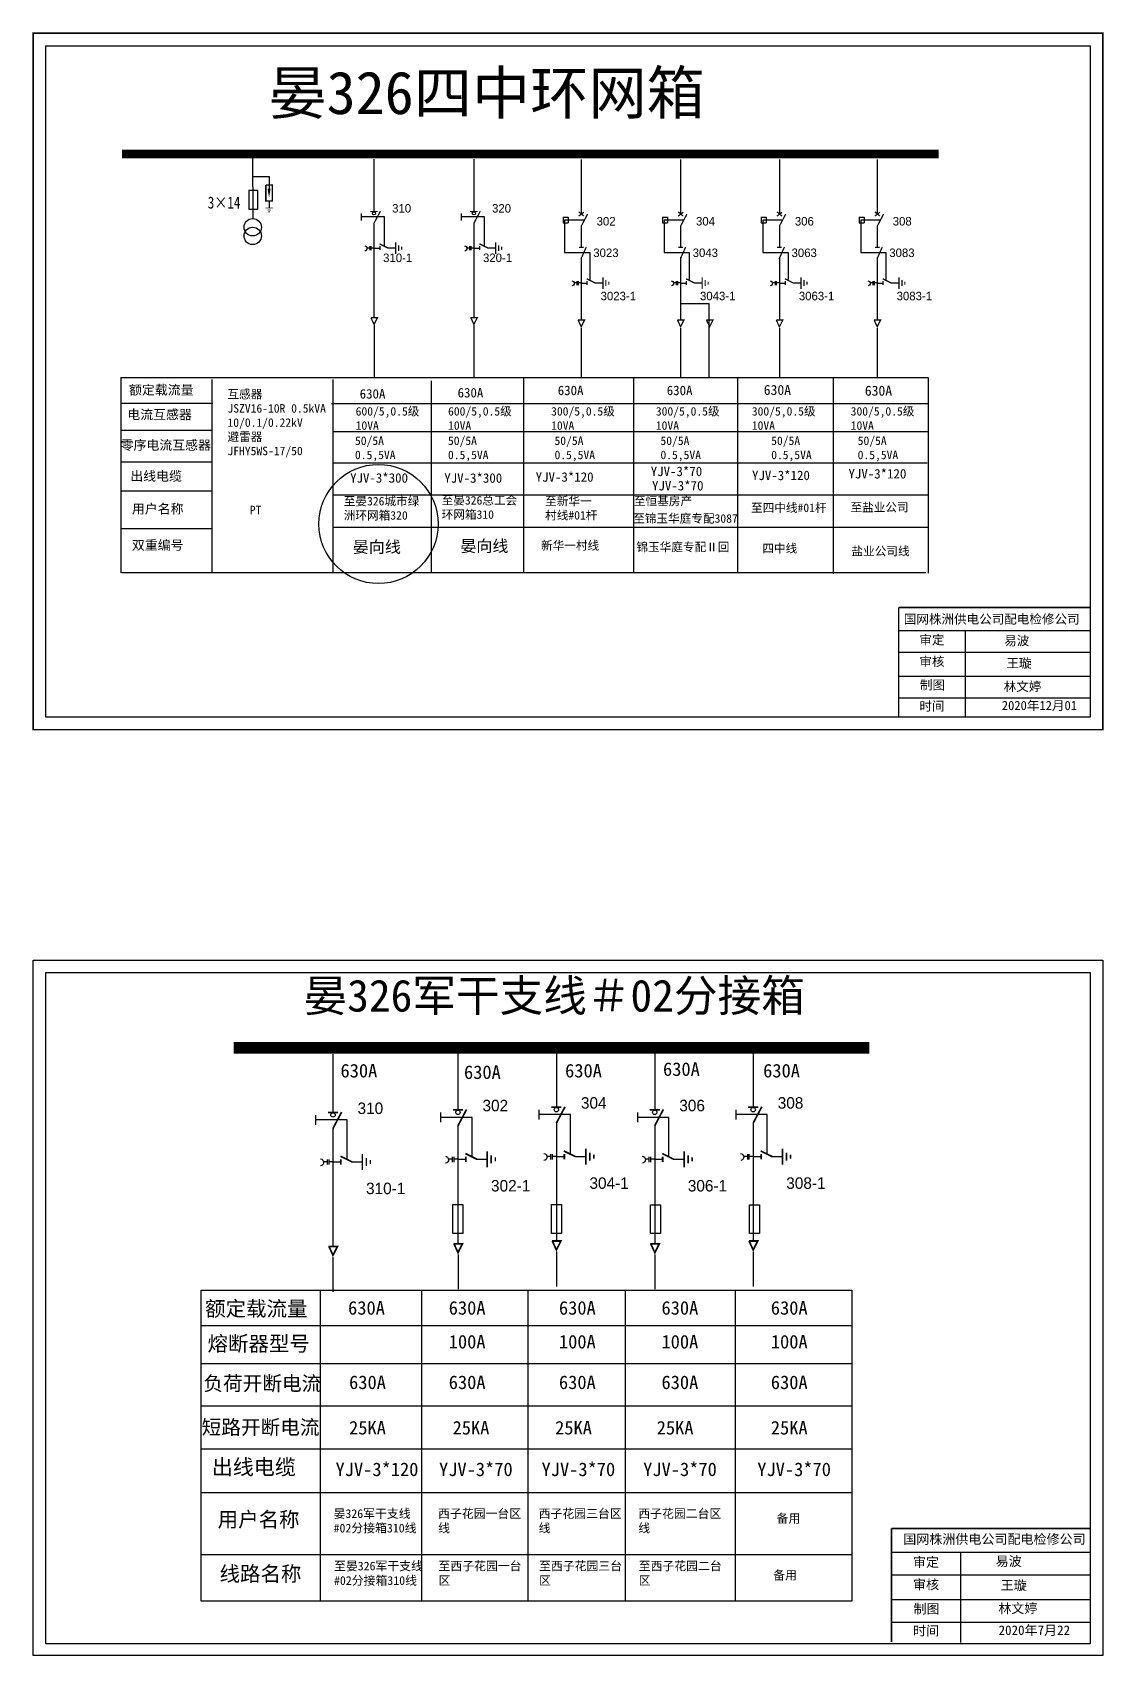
# Model space of a CAD drawing. Extents: x 90 to 673, y -361 to -21.
# Drawn here: x 244.3 to 370, y -211.5 to -21.1 of the extents above; entities that cross this region are included whole.
import ezdxf

# ---------------------------------------------------------------- set-up
doc = ezdxf.new("R2010")
doc.units = 0
doc.header["$LTSCALE"] = 0.774411
doc.linetypes.add('ACAD_ISO02W100', pattern=[15, 12, -3])
doc.linetypes.add('CENTER', pattern=[50.8, 31.75, -6.35, 6.35, -6.35])
doc.layers.get('0').update_dxf_attribs({"linetype": 'CONTINUOUS'})
doc.layers.add('10KV线路', color=7, linetype='CONTINUOUS')
doc.layers.add('2', color=7, linetype='CONTINUOUS')
doc.styles.add('hztxt_txtstyle_0.00_0_0', font='simkai.ttf')
doc.styles.add('hztxt_txtstyle_1.80_0_0', font='', dxfattribs={"height": 1.8, "bigfont": 'hztxt.shx'})
doc.styles.add('hztxt_txtstyle_2.70_0_0', font='simkai.ttf', dxfattribs={"height": 2.7})
doc.styles.add('字体', font='', dxfattribs={"height": 2.5})
doc.styles.add('黑', font='simhei.ttf', dxfattribs={"width": 0.8})
doc.styles.add('黑体_txtstyle_0.00_0_0', font='simhei.ttf')
doc.styles.add('黑体_txtstyle_3.00_0_0', font='simhei.ttf', dxfattribs={"height": 3})
doc.styles.get('hztxt_txtstyle_1.80_0_0').set_extended_font_data('hztxt')
doc.styles.get('字体').set_extended_font_data('KaiTi_GB2312')

# ---------------------------------------------------------------- blocks, each defined once
blk = doc.blocks.new('JD')
for points in [[(-2, 0.2), (-2, -0.2), (2, 0.2), (2, -0.2)], [(1, -1.2), (1, -0.8), (-1, -1.2), (-1, -0.8)], [(-0.5, -1.8), (-0.5, -2.2), (0.5, -1.8), (0.5, -2.2)]]:
    blk.add_trace(points)

msp = doc.modelspace()

# ---------------------------------------------------------------- linework, layer by layer
at = {"color": 0}
for p, q in [((270.13, -35.41), (270.15, -42.88)), ((270.13, -37.97), (272.07, -37.97)), ((272.07, -37.97), (272.07, -39.39)), ((272.07, -40.88), (272.07, -41.61))]:
    msp.add_line(p, q, dxfattribs=at)
for p, q in [((284.38, -35.93), (284.38, -42.04)), ((296.1, -35.93), (296.1, -42.04)), ((308.69, -35.96), (308.69, -42.38)), ((320.35, -35.96), (320.35, -42.38)), ((331.94, -35.96), (331.94, -42.38)), ((343.42, -35.96), (343.42, -42.38)), ((284.38, -43.4), (284.38, -54.5)), ((296.1, -43.4), (296.1, -54.5)), ((306.56, -42.72), (307.16, -42.72)), ((306.56, -42.72), (306.56, -43.39)), ((306.56, -43.39), (307.16, -43.39)), ((307.16, -42.72), (307.16, -43.39)), ((308.69, -43.74), (308.69, -46.21)), ((318.22, -42.72), (318.81, -42.72)), ((318.22, -42.72), (318.22, -43.39)), ((318.22, -43.39), (318.81, -43.39)), ((318.81, -42.72), (318.81, -43.39)), ((320.35, -43.74), (320.35, -46.21)), ((329.81, -42.72), (330.41, -42.72)), ((329.81, -42.72), (329.81, -43.39)), ((329.81, -43.39), (330.41, -43.39)), ((330.41, -42.72), (330.41, -43.39)), ((331.94, -43.74), (331.94, -46.21)), ((341.29, -42.72), (341.89, -42.72)), ((341.29, -42.72), (341.29, -43.39)), ((341.29, -43.39), (341.89, -43.39)), ((341.89, -42.72), (341.89, -43.39)), ((343.42, -43.74), (343.42, -46.21)), ((284.38, -46.35), (285.07, -46.35)), ((285.97, -46.33), (286.92, -46.33)), ((296.1, -46.35), (296.79, -46.35)), ((297.69, -46.33), (298.63, -46.33)), ((308.69, -47.45), (308.69, -54.76)), ((320.35, -47.45), (320.35, -54.76)), ((331.94, -47.45), (331.94, -54.76)), ((343.42, -47.45), (343.42, -54.76)), ((308.69, -50.45), (309.38, -50.45)), ((310.28, -50.43), (311.22, -50.43)), ((320.35, -50.45), (321.04, -50.45)), ((321.94, -50.43), (322.88, -50.43)), ((331.94, -50.45), (332.63, -50.45)), ((333.54, -50.43), (334.48, -50.43)), ((343.42, -50.45), (344.11, -50.45)), ((345.01, -50.43), (345.95, -50.43)), ((265.46, -64.6), (254.75, -64.6)), ((265.42, -67.75), (254.71, -67.75)), ((265.42, -71.46), (254.71, -71.46)), ((265.38, -74.86), (254.67, -74.86)), ((265.41, -79.27), (254.71, -79.27)), ((279.57, -140.91), (279.57, -147.74)), ((294.23, -140.6), (294.23, -147.43)), ((305.78, -140.29), (305.78, -147.12)), ((317.32, -140.6), (317.32, -147.43)), ((328.87, -140.29), (328.87, -147.12)), ((279.57, -149.58), (279.57, -163.41)), ((294.23, -149.27), (294.23, -163.09)), ((305.78, -148.96), (305.78, -162.78)), ((317.32, -149.27), (317.32, -163.09)), ((328.87, -148.96), (328.87, -162.78)), ((279.57, -153.56), (280.5, -153.56)), ((281.72, -153.54), (282.99, -153.54)), ((294.23, -153.25), (295.16, -153.25)), ((296.38, -153.23), (297.65, -153.23)), ((305.78, -152.94), (306.71, -152.94)), ((307.93, -152.91), (309.2, -152.91)), ((317.32, -153.25), (318.25, -153.25)), ((319.47, -153.23), (320.74, -153.23)), ((328.87, -152.94), (329.8, -152.94)), ((331.02, -152.91), (332.29, -152.91))]:
    msp.add_line(p, q)
at = {"linetype": 'ACAD_ISO02W100'}
for p, q in [((308.99, -43.07), (306.75, -43.07)), ((306.75, -43.07), (306.75, -46.88)), ((320.65, -43.07), (318.41, -43.07)), ((318.41, -43.07), (318.41, -46.88)), ((332.24, -43.07), (330, -43.07)), ((330, -43.07), (330, -46.88)), ((343.72, -43.07), (341.48, -43.07)), ((341.48, -43.07), (341.48, -46.88)), ((306.75, -46.88), (309.7, -46.88)), ((309.7, -46.88), (309.7, -50.02)), ((318.41, -46.88), (321.36, -46.88)), ((321.36, -46.88), (321.36, -50.02)), ((330, -46.88), (332.96, -46.88)), ((332.96, -46.88), (332.96, -50.02)), ((341.48, -46.88), (344.43, -46.88)), ((344.43, -46.88), (344.43, -50.02))]:
    msp.add_line(p, q, dxfattribs=at)
at = {"linetype": 'Continuous'}
for p, q in [((320.31, -52.86), (323.67, -52.86)), ((323.67, -52.86), (323.67, -61.53)), ((254.69, -61.52), (349.35, -61.52)), ((254.73, -84.46), (254.73, -61.52)), ((265.36, -61.77), (265.36, -84.46)), ((279.57, -61.77), (279.57, -84.46)), ((291.09, -61.92), (291.09, -84.45)), ((301.91, -61.56), (301.91, -84.46)), ((314.81, -61.56), (314.81, -84.46)), ((327.01, -61.58), (327.01, -84.47)), ((338.27, -61.66), (338.27, -84.55)), ((349.41, -61.54), (349.41, -84.48)), ((279.39, -64.59), (349.38, -64.59)), ((279.57, -67.88), (349.41, -67.88)), ((279.57, -71.56), (349.29, -71.56)), ((279.57, -75.29), (349.48, -75.29)), ((279.57, -79.09), (349.38, -79.09)), ((349.14, -84.46), (254.8, -84.46)), ((278.08, -168.68), (278.08, -205.11)), ((289.96, -168.68), (289.96, -205.11)), ((302.42, -168.68), (302.42, -205.11)), ((313.86, -168.68), (313.86, -205.11)), ((326.77, -168.68), (326.77, -205.11)), ((264.09, -172.76), (340.45, -172.76)), ((264.09, -177.21), (340.45, -177.21)), ((264.09, -182.18), (340.45, -182.18)), ((264.09, -187.22), (340.45, -187.22)), ((264.09, -192.34), (340.45, -192.34)), ((345.12, -199.36), (368.41, -199.36)), ((353.2, -199.37), (353.2, -209.95)), ((345.12, -202.02), (368.41, -202.02)), ((345.12, -204.91), (368.41, -204.91)), ((345.12, -207.56), (368.41, -207.56))]:
    msp.add_line(p, q, dxfattribs=at)
at = {"linetype": 'CENTER'}
for p, q in [((284.39, -55.4), (284.39, -61.54)), ((296.1, -55.4), (296.1, -61.54)), ((308.69, -55.74), (308.69, -61.5)), ((320.35, -55.74), (320.35, -61.5)), ((331.95, -55.74), (331.95, -61.5)), ((343.42, -55.74), (343.42, -61.5)), ((279.57, -164.73), (279.57, -168.79)), ((294.24, -164.42), (294.24, -168.48)), ((305.78, -164.11), (305.78, -168.17)), ((317.33, -164.42), (317.33, -168.48)), ((328.87, -164.11), (328.87, -168.17))]:
    msp.add_line(p, q, dxfattribs=at)
at = {"color": 0, "linetype": 'Continuous'}
for p, q in [((345.96, -91.21), (368.41, -91.21)), ((353.75, -91.21), (353.75, -101.41)), ((345.96, -93.77), (368.41, -93.77)), ((345.96, -96.56), (368.41, -96.56)), ((345.96, -99.11), (368.41, -99.11))]:
    msp.add_line(p, q, dxfattribs=at)
at = {"color": 7, "linetype": 'Continuous', "const_width": 0.182}
msp.add_lwpolyline([(244.4, -21.14), (369.88, -21.14), (369.88, -102.85), (244.4, -102.85)], close=True, dxfattribs=at)
at = {"color": 7, "linetype": 'Continuous'}
msp.add_lwpolyline([(245.88, -22.62), (368.41, -22.62), (368.41, -101.37), (245.88, -101.37)], close=True, dxfattribs=at)
for points, const_width in [([(254.81, -35.32), (350.65, -35.32)], 0.998), ([(283.94, -42.06), (284.82, -42.06)], 0.15), ([(284.38, -43.44), (285.13, -42.02)], 0.15), ([(295.66, -42.06), (296.54, -42.06)], 0.15), ([(296.1, -43.44), (296.85, -42.02)], 0.15), ([(308.41, -42.1), (309, -42.59)], 0.15), ([(308.4, -42.6), (309.01, -42.14)], 0.15), ([(308.69, -43.78), (309.44, -42.36)], 0.15), ([(320.07, -42.1), (320.65, -42.59)], 0.15), ([(320.06, -42.6), (320.67, -42.14)], 0.15), ([(320.35, -43.78), (321.09, -42.36)], 0.15), ([(331.66, -42.6), (332.27, -42.14)], 0.15), ([(331.66, -42.1), (332.25, -42.59)], 0.15), ([(331.94, -43.78), (332.69, -42.36)], 0.15), ([(343.14, -42.6), (343.74, -42.14)], 0.15), ([(343.14, -42.1), (343.73, -42.59)], 0.15), ([(343.42, -43.78), (344.17, -42.36)], 0.15), ([(285.03, -45.85), (286.03, -46.35)], 0.15), ([(285.07, -46.12), (285.07, -46.58)], 0.15), ([(296.75, -45.85), (297.75, -46.35)], 0.15), ([(296.79, -46.12), (296.79, -46.58)], 0.15), ([(308.42, -46.25), (308.97, -46.25)], 0.15), ([(308.66, -47.63), (309.29, -46.22)], 0.15), ([(320.08, -46.25), (320.63, -46.25)], 0.15), ([(320.32, -47.63), (320.95, -46.22)], 0.15), ([(331.67, -46.25), (332.23, -46.25)], 0.15), ([(331.91, -47.63), (332.54, -46.22)], 0.15), ([(343.15, -46.25), (343.71, -46.25)], 0.15), ([(343.39, -47.63), (344.02, -46.22)], 0.15), ([(309.34, -49.95), (310.34, -50.45)], 0.15), ([(309.38, -50.22), (309.38, -50.68)], 0.15), ([(321, -49.95), (322, -50.45)], 0.15), ([(321.04, -50.22), (321.04, -50.68)], 0.15), ([(332.6, -49.95), (333.59, -50.45)], 0.15), ([(332.63, -50.22), (332.63, -50.68)], 0.15), ([(344.07, -49.95), (345.07, -50.45)], 0.15), ([(344.11, -50.22), (344.11, -50.68)], 0.15), ([(284.01, -54.52), (284.78, -54.52), (284.39, -55.3), (284.02, -54.51)], 0.15), ([(295.73, -54.52), (296.49, -54.52), (296.1, -55.3), (295.74, -54.51)], 0.15), ([(308.32, -54.8), (309.08, -54.8), (308.69, -55.58), (308.33, -54.79)], 0.15), ([(319.98, -54.8), (320.74, -54.8), (320.35, -55.58), (319.99, -54.79)], 0.15), ([(323.39, -54.8), (324.15, -54.8), (323.76, -55.58), (323.39, -54.79)], 0.15), ([(331.58, -54.8), (332.34, -54.8), (331.95, -55.58), (331.58, -54.79)], 0.15), ([(343.05, -54.8), (343.81, -54.8), (343.42, -55.58), (343.06, -54.79)], 0.15), ([(267.93, -140.18), (342.49, -140.18)], 1.35), ([(278.97, -147.77), (280.16, -147.77)], 0.202), ([(279.57, -149.63), (280.58, -147.72)], 0.202), ([(293.64, -147.46), (294.83, -147.46)], 0.202), ([(294.23, -149.32), (295.24, -147.4)], 0.202), ([(305.18, -147.14), (306.37, -147.14)], 0.202), ([(305.78, -149.01), (306.79, -147.09)], 0.202), ([(316.72, -147.46), (317.92, -147.46)], 0.202), ([(317.32, -149.32), (318.33, -147.4)], 0.202), ([(328.27, -147.14), (329.46, -147.14)], 0.202), ([(328.87, -149.01), (329.88, -147.09)], 0.202), ([(306.66, -152.27), (308.01, -152.94)], 0.202), ([(329.75, -152.27), (331.1, -152.94)], 0.202), ([(280.45, -152.89), (281.8, -153.56)], 0.202), ([(280.5, -153.25), (280.5, -153.87)], 0.202), ([(295.11, -152.58), (296.46, -153.25)], 0.202), ([(295.16, -152.94), (295.16, -153.56)], 0.202), ([(306.71, -152.63), (306.71, -153.25)], 0.202), ([(318.2, -152.58), (319.55, -153.25)], 0.202), ([(318.25, -152.94), (318.25, -153.56)], 0.202), ([(329.8, -152.63), (329.8, -153.25)], 0.202), ([(279.07, -163.47), (280.1, -163.47), (279.57, -164.51), (279.08, -163.45)], 0.202), ([(293.73, -163.16), (294.76, -163.16), (294.24, -164.2), (293.75, -163.14)], 0.202), ([(305.28, -162.84), (306.31, -162.84), (305.78, -163.89), (305.29, -162.82)], 0.202), ([(316.82, -163.16), (317.85, -163.16), (317.33, -164.2), (316.84, -163.14)], 0.202), ([(328.37, -162.84), (329.4, -162.84), (328.87, -163.89), (328.38, -162.82)], 0.202)]:
    msp.add_lwpolyline(points, dxfattribs=dict(const_width=const_width))
at = {"color": 0}
msp.add_lwpolyline([(269.68, -39.61), (269.68, -41.79), (270.77, -41.79), (270.77, -39.58), (269.68, -39.58)], dxfattribs=at)
at = {"color": 0, "const_width": 0.16}
msp.add_lwpolyline([(271.69, -38.94), (271.69, -40.83), (272.45, -40.83), (272.45, -38.94), (271.71, -38.94)], dxfattribs=at)
at = {"color": 0}
msp.add_lwpolyline([(272.07, -39.37, 0.373, 0, 0), (272.07, -40.43, 0, 0, 0)], format="xyseb", dxfattribs=at)
for points in [[(282.87, -42.28), (282.87, -43.12)], [(294.59, -42.28), (294.59, -43.12)], [(283.88, -46.34), (283.56, -46.34)], [(283.88, -46.13), (283.88, -46.58)], [(284.02, -46.13), (284.02, -46.58)], [(284.38, -46.34), (284.02, -46.34)], [(295.6, -46.34), (295.28, -46.34)], [(295.6, -46.13), (295.6, -46.58)], [(295.74, -46.13), (295.74, -46.58)], [(296.1, -46.34), (295.74, -46.34)], [(308.18, -50.44), (307.87, -50.44)], [(308.18, -50.23), (308.18, -50.69)], [(308.32, -50.23), (308.32, -50.69)], [(308.69, -50.44), (308.32, -50.44)], [(319.84, -50.44), (319.53, -50.44)], [(319.84, -50.23), (319.84, -50.69)], [(319.98, -50.23), (319.98, -50.69)], [(320.34, -50.44), (319.98, -50.44)], [(331.44, -50.44), (331.12, -50.44)], [(331.44, -50.23), (331.44, -50.69)], [(331.58, -50.23), (331.58, -50.69)], [(331.94, -50.44), (331.58, -50.44)], [(342.92, -50.44), (342.6, -50.44)], [(342.92, -50.23), (342.92, -50.69)], [(343.06, -50.23), (343.06, -50.69)], [(343.42, -50.44), (343.06, -50.44)], [(277.53, -148.07), (277.53, -149.2)], [(292.19, -147.76), (292.19, -148.89)], [(303.74, -147.45), (303.74, -148.58)], [(315.28, -147.76), (315.28, -148.89)], [(326.83, -147.45), (326.83, -148.58)], [(278.89, -153.55), (278.46, -153.55)], [(278.89, -153.27), (278.89, -153.88)], [(279.08, -153.27), (279.08, -153.88)], [(279.56, -153.55), (279.08, -153.55)], [(293.55, -153.24), (293.13, -153.24)], [(293.55, -152.96), (293.55, -153.57)], [(293.74, -152.96), (293.74, -153.57)], [(294.23, -153.24), (293.74, -153.24)], [(305.1, -152.93), (304.67, -152.93)], [(305.1, -152.65), (305.1, -153.26)], [(305.29, -152.65), (305.29, -153.26)], [(305.77, -152.93), (305.29, -152.93)], [(316.64, -153.24), (316.21, -153.24)], [(316.64, -152.96), (316.64, -153.57)], [(316.83, -152.96), (316.83, -153.57)], [(317.32, -153.24), (316.83, -153.24)], [(328.19, -152.93), (327.76, -152.93)], [(328.19, -152.65), (328.19, -153.26)], [(328.37, -152.65), (328.37, -153.26)], [(328.86, -152.93), (328.37, -152.93)]]:
    msp.add_lwpolyline(points)
at = {"linetype": 'ACAD_ISO02W100'}
for points in [[(285.61, -46.11), (285.61, -42.7), (282.87, -42.7)], [(297.33, -46.11), (297.33, -42.7), (294.59, -42.7)], [(295.89, -152.93), (295.89, -148.33), (292.19, -148.33)], [(307.43, -152.62), (307.43, -148.01), (303.74, -148.01)], [(318.98, -152.93), (318.98, -148.33), (315.28, -148.33)], [(330.52, -152.62), (330.52, -148.01), (326.83, -148.01)], [(281.22, -153.25), (281.22, -148.64), (277.53, -148.64)]]:
    msp.add_lwpolyline(points, dxfattribs=at)
for points in [[(283.29, -46.08, -0.877934), (283.31, -46.69)], [(295.01, -46.08, -0.877934), (295.02, -46.69)], [(307.6, -50.19, -0.877934), (307.61, -50.79)], [(319.26, -50.19, -0.877934), (319.27, -50.79)], [(330.86, -50.19, -0.877934), (330.87, -50.79)], [(342.33, -50.19, -0.877934), (342.34, -50.79)], [(278.1, -153.21, -0.877934), (278.11, -154.03)], [(292.76, -152.89, -0.877934), (292.78, -153.71)], [(304.31, -152.58, -0.877934), (304.32, -153.4)], [(315.85, -152.89, -0.877934), (315.87, -153.71)], [(327.4, -152.58, -0.877934), (327.41, -153.4)]]:
    msp.add_lwpolyline(points, format="xyb")
at = {"linetype": 'Continuous'}
for points, const_width in [([(345.94, -88.51), (345.94, -101.37)], 0.18), ([(345.1, -196.56), (345.1, -209.9)], 0.187), ([(345.12, -196.56), (368.41, -196.56)], 0.187)]:
    msp.add_lwpolyline(points, dxfattribs=dict(at, const_width=const_width))
at = {"color": 0, "linetype": 'Continuous', "const_width": 0.18}
msp.add_lwpolyline([(345.96, -88.51), (368.41, -88.51)], dxfattribs=at)
at = {"linetype": 'Continuous'}
for points in [[(244.4, -129.9), (369.88, -129.9), (369.88, -211.47), (244.4, -211.47)], [(245.88, -131.34), (368.41, -131.34), (368.41, -210.09), (245.88, -210.09)], [(293.62, -158.57), (294.8, -158.57), (294.8, -161.94), (293.62, -161.94)], [(305.22, -158.57), (306.39, -158.57), (306.39, -161.94), (305.22, -161.94)], [(316.81, -158.6), (317.98, -158.6), (317.98, -161.97), (316.81, -161.97)], [(328.42, -158.6), (329.6, -158.6), (329.6, -161.97), (328.42, -161.97)], [(264.09, -168.62), (340.45, -168.62), (340.45, -205.11), (264.09, -205.11)]]:
    msp.add_lwpolyline(points, close=True, dxfattribs=at)
msp.add_lwpolyline([(264.09, -199.61), (340.45, -199.61)], dxfattribs=at)
for centre, radius in [((284.38, -42.27), 0.192), ((296.1, -42.27), 0.192), ((279.57, -148.05), 0.259), ((294.23, -147.74), 0.259), ((305.78, -147.43), 0.259), ((317.32, -147.74), 0.259), ((328.87, -147.43), 0.259)]:
    msp.add_circle(centre, radius)
at = {"color": 1, "linetype": 'Continuous'}
msp.add_circle((284.91, -78.72), 6.99, dxfattribs=at)
at = {"layer": '2', "color": 0}
for centre in [(270.15, -43.9), (270.15, -44.92)]:
    msp.add_circle(centre, 1.02, dxfattribs=at)

# ---------------------------------------------------------------- block references
at = {"color": 0, "xscale": 0.2238815195955226, "yscale": 0.2238815195632924, "zscale": 0.2238815196031138}
msp.add_blockref('JD', (272.08, -41.65), dxfattribs=at)
at = {"rotation": 90}
for p, xscale, yscale, zscale in [((286.93, -46.36), 0.3494655254594932, 0.3494655254594932, 0.3494655254595134), ((298.65, -46.36), 0.3494655254594932, 0.3494655254594932, 0.3494655254595134), ((311.24, -50.46), 0.3494655254594932, 0.3494655254594932, 0.3494655254595134), ((322.89, -50.46), 0.3494655254594932, 0.3494655254594932, 0.3494655254595134), ((334.49, -50.46), 0.3494655254594932, 0.3494655254594932, 0.3494655254595134), ((345.97, -50.46), 0.3494655254594932, 0.3494655254594932, 0.3494655254595134), ((297.67, -153.26), 0.4719363626003208, 0.4719363626003208, 0.4719363626003246), ((309.22, -152.95), 0.4719363626003208, 0.4719363626003208, 0.4719363626003246), ((320.76, -153.26), 0.4719363626003208, 0.4719363626003208, 0.4719363626003246), ((332.31, -152.95), 0.4719363626003208, 0.4719363626003208, 0.4719363626003246), ((283.01, -153.57), 0.4719363626003208, 0.4719363626003208, 0.4719363626003246)]:
    msp.add_blockref('JD', p, dxfattribs=dict(at, xscale=xscale, yscale=yscale, zscale=zscale))

# ---------------------------------------------------------------- texts
at = {"style": 'hztxt_txtstyle_1.80_0_0'}
for s, height, p in [('310', 0.998, (286.51, -42.18)), ('320', 0.998, (298.23, -42.18)), ('302', 0.998, (310.5, -43.7)), ('304', 0.998, (322.16, -43.7)), ('306', 0.998, (333.76, -43.7)), ('308', 0.998, (345.24, -43.7)), ('310-1', 0.998, (285.45, -47.99)), ('320-1', 0.998, (297.17, -47.99)), ('3023', 0.998, (310.11, -47.4)), ('3043', 0.998, (321.77, -47.4)), ('3063', 0.998, (333.37, -47.4)), ('3083', 0.998, (344.84, -47.4)), ('3023-1', 0.998, (310.97, -52.47)), ('3043-1', 0.998, (322.63, -52.47)), ('3063-1', 0.998, (334.23, -52.47)), ('3083-1', 0.998, (345.7, -52.47)), ('310', 1.348, (282.45, -147.94)), ('302', 1.348, (297.11, -147.62)), ('304', 1.348, (308.66, -147.31)), ('306', 1.348, (320.2, -147.62)), ('308', 1.348, (331.75, -147.31)), ('310-1', 1.348, (283.45, -157.34)), ('302-1', 1.348, (298.11, -157.03)), ('304-1', 1.348, (309.66, -156.72)), ('306-1', 1.348, (321.2, -157.03)), ('308-1', 1.348, (332.75, -156.72))]:
    msp.add_text(s, height=height, dxfattribs=at).set_placement(p)
at = {"attachment_point": 1, "style": 'hztxt_txtstyle_2.70_0_0'}
for s, insert, char_height, width in [('晏326四中环网箱', (271.99, -25.62), 5.008, 147.894), ('{\\fSimSun|b0|i0|c134|p2;晏326军干支线＃02分接箱}', (276.11, -132.17), 3.7518, 110.7882)]:
    msp.add_mtext(s, dxfattribs=dict(at, insert=insert, char_height=char_height, width=width))
at = {"linetype": 'Continuous', "attachment_point": 1}
for s, insert, char_height, width, style in [('{\\fSimSun|b0|i0|c134|p2;额定载流量}', (255.64, -62.43), 1.1094, 17.8852, 'hztxt_txtstyle_2.70_0_0'), ('{\\fSimSun|b0|i0|c134|p2;630A}', (294.19, -62.76), 1.1094, 17.8852, 'hztxt_txtstyle_2.70_0_0'), ('{\\fSimSun|b0|i0|c134|p2;630A}', (305.94, -62.49), 1.1094, 17.8852, 'hztxt_txtstyle_2.70_0_0'), ('{\\fSimSun|b0|i0|c134|p2;630A}', (318.73, -62.49), 1.1094, 17.8852, 'hztxt_txtstyle_2.70_0_0'), ('{\\fSimSun|b0|i0|c134|p2;630A}', (330.11, -62.4), 1.1757, 9.454, 'hztxt_txtstyle_0.00_0_0'), ('{\\fSimSun|b0|i0|c134|p2;630A}', (341.97, -62.49), 1.1757, 9.454, 'hztxt_txtstyle_0.00_0_0'), ('\\A1;{\\fSimSun|b0|i0|c134|p2;互感器\\PJSZV16-10R 0.5kVA\\P10/0.1/0.22kV\\P避雷器\\PJFHY5WS-17/50}', (267.19, -62.99), 0.9985, 18.4113, 'hztxt_txtstyle_2.70_0_0'), ('{\\fSimSun|b0|i0|c134|p2;630A}', (282.7, -62.89), 1.1094, 17.8852, 'hztxt_txtstyle_2.70_0_0'), ('{\\fSimSun|b0|i0|c134|p2;电流互感器}', (255.44, -65.32), 1.1094, 17.8852, 'hztxt_txtstyle_2.70_0_0'), ('\\A1;{\\fSimSun|b0|i0|c134|p2;600/5,0.5级\\P10VA}', (282.23, -65), 0.9985, 18.4113, 'hztxt_txtstyle_2.70_0_0'), ('\\A1;{\\fSimSun|b0|i0|c134|p2;600/5,0.5级\\P10VA}', (293.07, -65), 0.9985, 18.4113, 'hztxt_txtstyle_2.70_0_0'), ('\\A1;{\\fSimSun|b0|i0|c134|p2;300/5,0.5级\\P10VA}', (305.16, -65), 0.9985, 18.4113, 'hztxt_txtstyle_2.70_0_0'), ('\\A1;{\\fSimSun|b0|i0|c134|p2;300/5,0.5级\\P10VA}', (317.45, -65), 0.9985, 18.4113, 'hztxt_txtstyle_2.70_0_0'), ('\\A1;{\\fSimSun|b0|i0|c134|p2;300/5,0.5级\\P10VA}', (328.71, -65), 0.9985, 18.4113, 'hztxt_txtstyle_2.70_0_0'), ('\\A1;{\\fSimSun|b0|i0|c134|p2;300/5,0.5级\\P10VA}', (340.31, -65), 0.9985, 18.4113, 'hztxt_txtstyle_2.70_0_0'), ('{\\fSimSun|b0|i0|c134|p2;50/5A\\P0.5,5VA}', (282.15, -68.45), 0.9985, 17.8852, 'hztxt_txtstyle_2.70_0_0'), ('{\\fSimSun|b0|i0|c134|p2;50/5A\\P0.5,5VA}', (293.06, -68.45), 0.9985, 17.8852, 'hztxt_txtstyle_2.70_0_0'), ('{\\fSimSun|b0|i0|c134|p2;50/5A\\P0.5,5VA}', (305.56, -68.45), 0.9985, 17.8852, 'hztxt_txtstyle_2.70_0_0'), ('{\\fSimSun|b0|i0|c134|p2;50/5A\\P0.5,5VA}', (317.99, -68.45), 0.9985, 17.8852, 'hztxt_txtstyle_2.70_0_0'), ('{\\fSimSun|b0|i0|c134|p2;50/5A\\P0.5,5VA}', (330.98, -68.45), 0.9985, 17.8852, 'hztxt_txtstyle_2.70_0_0'), ('{\\fSimSun|b0|i0|c134|p2;50/5A\\P0.5,5VA}', (341.13, -68.45), 0.9985, 17.8852, 'hztxt_txtstyle_2.70_0_0'), ('{\\fSimSun|b0|i0|c134|p2;零序电流互感器}', (254.66, -68.9), 1.1094, 17.8852, 'hztxt_txtstyle_2.70_0_0'), ('{\\fSimSun|b0|i0|c134|p2;YJV-3*70}', (316.85, -71.99), 1.1094, 17.8852, 'hztxt_txtstyle_2.70_0_0'), ('{\\fSimSun|b0|i0|c134|p2;YJV-3*120}', (340.05, -72.27), 1.1094, 17.8852, 'hztxt_txtstyle_2.70_0_0'), ('{\\fSimSun|b0|i0|c134|p2;出线电缆}', (255.79, -72.54), 1.1094, 17.8852, 'hztxt_txtstyle_2.70_0_0'), ('{\\fSimSun|b0|i0|c134|p2;YJV-3*300 }', (281.58, -72.76), 1.1094, 17.8852, 'hztxt_txtstyle_2.70_0_0'), ('{\\fSimSun|b0|i0|c134|p2;YJV-3*300 }', (292.63, -72.77), 1.1094, 17.8852, 'hztxt_txtstyle_2.70_0_0'), ('{\\fSimSun|b0|i0|c134|p2;YJV-3*120}', (303.35, -72.65), 1.1094, 17.8852, 'hztxt_txtstyle_2.70_0_0'), ('{\\fSimSun|b0|i0|c134|p2;YJV-3*70}', (317, -73.67), 1.1094, 17.8852, 'hztxt_txtstyle_2.70_0_0'), ('{\\fSimSun|b0|i0|c134|p2;YJV-3*120}', (328.73, -72.46), 1.1094, 17.8852, 'hztxt_txtstyle_2.70_0_0'), ('{\\fSimSun|b0|i0|c134|p2;至晏326城市绿洲环网箱320}', (280.84, -75.54), 1, 9.2592, 'hztxt_txtstyle_0.00_0_0'), ('{\\fSimSun|b0|i0|c134|p2;至晏326总工会环网箱310}', (292.32, -75.44), 1, 9.2592, 'hztxt_txtstyle_0.00_0_0'), ('{\\fSimSun|b0|i0|c134|p2;至新华一村线#01杆}', (304.46, -75.53), 1, 6.3175, 'hztxt_txtstyle_0.00_0_0'), ('{\\fSimSun|b0|i0|c134|p2;至恒基房产}', (314.88, -75.53), 1, 7.9167, 'hztxt_txtstyle_0.00_0_0'), ('{\\fSimSun|b0|i0|c134|p2;至盐业公司}', (340.29, -76.26), 1, 9.932, 'hztxt_txtstyle_0.00_0_0'), ('{\\fSimSun|b0|i0|c134|p2;用户名称}', (255.98, -76.38), 1.1094, 17.8852, 'hztxt_txtstyle_2.70_0_0'), ('{\\fSimSun|b0|i0|c134|p2;PT}', (269.81, -76.58), 1.0024, 7.7986, 'hztxt_txtstyle_0.00_0_0'), ('{\\fSimSun|b0|i0|c134|p2;至锦玉华庭专配3087}', (314.79, -77.57), 1, 14.6768, 'hztxt_txtstyle_0.00_0_0'), ('{\\fSimSun|b0|i0|c134|p2;至四中线#01杆}', (328.62, -76.32), 1, 9.932, 'hztxt_txtstyle_0.00_0_0'), ('{\\fSimSun|b0|i0|c134|p2;双重编号}', (255.98, -80.64), 1.1094, 17.8852, 'hztxt_txtstyle_2.70_0_0'), ('{\\fSimSun|b0|i0|c134|p2;晏向线}', (281.89, -80.71), 1.3789, 11.5819, 'hztxt_txtstyle_0.00_0_0'), ('{\\fSimSun|b0|i0|c134|p2;晏向线}', (294.51, -80.61), 1.3789, 11.5819, 'hztxt_txtstyle_0.00_0_0'), ('{\\fSimSun|b0|i0|c134|p2;新华一村线}', (303.98, -80.75), 1, 8.1816, 'hztxt_txtstyle_0.00_0_0'), ('{\\fSimSun|b0|i0|c134|p2;锦玉华庭专配Ⅱ回}', (315.17, -80.92), 1, 14.6768, 'hztxt_txtstyle_0.00_0_0'), ('{\\fSimSun|b0|i0|c134|p2;四中线}', (329.94, -81.08), 1, 9.932, 'hztxt_txtstyle_0.00_0_0'), ('{\\fSimSun|b0|i0|c134|p2;盐业公司线}', (340.4, -81.41), 1, 9.932, 'hztxt_txtstyle_0.00_0_0'), ('国网株洲供电公司配电检修公司', (346.54, -89.33), 1.08, 29.5265, '黑体_txtstyle_0.00_0_0'), ('易波', (358.32, -91.87), 1.08, 8.4461, '黑体_txtstyle_0.00_0_0'), ('王璇', (358.58, -94.5), 1.08, 11.8994, '黑体_txtstyle_0.00_0_0'), ('2020年12月01', (358.04, -99.47), 1.08, 9.6715, '黑体_txtstyle_3.00_0_0'), ('{\\fKaiTi_GB2312|b0|i0|c134|p49;630A}', (280.45, -142.06), 1.5878, 12.7671, 'hztxt_txtstyle_0.00_0_0'), ('{\\fKaiTi_GB2312|b0|i0|c134|p49;630A}', (294.94, -142.24), 1.5878, 12.7671, 'hztxt_txtstyle_0.00_0_0'), ('{\\fKaiTi_GB2312|b0|i0|c134|p49;630A}', (306.8, -142.06), 1.5878, 12.7671, 'hztxt_txtstyle_0.00_0_0'), ('{\\fKaiTi_GB2312|b0|i0|c134|p49;630A}', (318.29, -141.88), 1.5878, 12.7671, 'hztxt_txtstyle_0.00_0_0'), ('{\\fKaiTi_GB2312|b0|i0|c134|p49;630A}', (330.04, -142.06), 1.5878, 12.7671, 'hztxt_txtstyle_0.00_0_0'), ('{\\fSimSun|b0|i0|c134|p2;额定载流量}', (264.57, -169.89), 1.76, 13.5516, 'hztxt_txtstyle_0.00_0_0'), ('{\\fKaiTi_GB2312|b0|i0|c134|p49;630A}', (281.34, -169.89), 1.5878, 12.7671, 'hztxt_txtstyle_0.00_0_0'), ('{\\fKaiTi_GB2312|b0|i0|c134|p49;630A}', (293.15, -169.89), 1.5878, 12.7671, 'hztxt_txtstyle_0.00_0_0'), ('{\\fKaiTi_GB2312|b0|i0|c134|p49;630A}', (306.08, -169.89), 1.5878, 12.7671, 'hztxt_txtstyle_0.00_0_0'), ('{\\fKaiTi_GB2312|b0|i0|c134|p49;630A}', (318.11, -169.89), 1.5878, 12.7671, 'hztxt_txtstyle_0.00_0_0'), ('{\\fKaiTi_GB2312|b0|i0|c134|p49;630A}', (330.94, -169.89), 1.5878, 12.7671, 'hztxt_txtstyle_0.00_0_0'), ('{\\fSimSun|b0|i0|c134|p2;熔断器型号}', (264.85, -174), 1.76, 14.0556, 'hztxt_txtstyle_0.00_0_0'), ('{\\fKaiTi_GB2312|b0|i0|c134|p49;100A}', (293.15, -173.86), 1.5878, 12.7671, 'hztxt_txtstyle_0.00_0_0'), ('{\\fKaiTi_GB2312|b0|i0|c134|p49;100A}', (306.08, -173.86), 1.5878, 12.7671, 'hztxt_txtstyle_0.00_0_0'), ('{\\fKaiTi_GB2312|b0|i0|c134|p49;100A}', (318.11, -173.86), 1.5878, 12.7671, 'hztxt_txtstyle_0.00_0_0'), ('{\\fKaiTi_GB2312|b0|i0|c134|p49;100A}', (330.94, -173.86), 1.5878, 12.7671, 'hztxt_txtstyle_0.00_0_0'), ('{\\fSimSun|b0|i0|c134|p2;\\H0.96x;负荷开断电流}', (264.37, -178.7), 1.76, 16.0933, 'hztxt_txtstyle_0.00_0_0'), ('{\\fKaiTi_GB2312|b0|i0|c134|p49;630A}', (281.46, -178.62), 1.5878, 12.7671, 'hztxt_txtstyle_0.00_0_0'), ('{\\fKaiTi_GB2312|b0|i0|c134|p49;630A}', (293.15, -178.62), 1.5878, 12.7671, 'hztxt_txtstyle_0.00_0_0'), ('{\\fKaiTi_GB2312|b0|i0|c134|p49;630A}', (306.08, -178.62), 1.5878, 12.7671, 'hztxt_txtstyle_0.00_0_0'), ('{\\fKaiTi_GB2312|b0|i0|c134|p49;630A}', (318.11, -178.62), 1.5878, 12.7671, 'hztxt_txtstyle_0.00_0_0'), ('{\\fKaiTi_GB2312|b0|i0|c134|p49;630A}', (330.94, -178.62), 1.5878, 12.7671, 'hztxt_txtstyle_0.00_0_0'), ('{\\fSimSun|b0|i0|c134|p2;\\H0.96x;短路开断电流}', (264.16, -183.84), 1.76, 16.0933, 'hztxt_txtstyle_0.00_0_0'), ('{\\fKaiTi_GB2312|b0|i0|c134|p49;25KA}', (281.46, -183.95), 1.5878, 12.7671, 'hztxt_txtstyle_0.00_0_0'), ('{\\fKaiTi_GB2312|b0|i0|c134|p49;25KA}', (293.6, -183.95), 1.5878, 12.7671, 'hztxt_txtstyle_0.00_0_0'), ('{\\fKaiTi_GB2312|b0|i0|c134|p49;25KA}', (305.63, -183.95), 1.5878, 12.7671, 'hztxt_txtstyle_0.00_0_0'), ('{\\fKaiTi_GB2312|b0|i0|c134|p49;25KA}', (317.55, -183.95), 1.5878, 12.7671, 'hztxt_txtstyle_0.00_0_0'), ('{\\fKaiTi_GB2312|b0|i0|c134|p49;25KA}', (330.94, -183.95), 1.5878, 12.7671, 'hztxt_txtstyle_0.00_0_0'), ('{\\fSimSun|b0|i0|c134|p2;出线电缆}', (265.35, -188.45), 1.8085, 12.3291, 'hztxt_txtstyle_0.00_0_0'), ('{\\fSimSun|b0|i0|c134|p2;YJV-3*120}', (279.87, -188.83), 1.5878, 12.7671, 'hztxt_txtstyle_0.00_0_0'), ('{\\fSimSun|b0|i0|c134|p2;YJV-3*70}', (292.01, -188.83), 1.5878, 12.7671, 'hztxt_txtstyle_0.00_0_0'), ('{\\fSimSun|b0|i0|c134|p2;YJV-3*70}', (304.04, -188.83), 1.5878, 12.7671, 'hztxt_txtstyle_0.00_0_0'), ('{\\fSimSun|b0|i0|c134|p2;YJV-3*70}', (315.96, -188.83), 1.5878, 12.7671, 'hztxt_txtstyle_0.00_0_0'), ('{\\fSimSun|b0|i0|c134|p2;YJV-3*70}', (329.35, -188.83), 1.5878, 12.7671, 'hztxt_txtstyle_0.00_0_0'), ('{\\fSimSun|b0|i0|c134|p54;晏326军干支线\\P#02分接箱310线}', (279.64, -194.31), 1.0201, 11.2314, 'hztxt_txtstyle_0.00_0_0'), ('{\\fSimSun|b0|i0|c134|p54;西子花园一台区线}', (291.9, -194.31), 1.0201, 9.7662, 'hztxt_txtstyle_0.00_0_0'), ('{\\fSimSun|b0|i0|c134|p54;西子花园三台区线}', (303.7, -194.31), 1.0201, 9.7662, 'hztxt_txtstyle_0.00_0_0'), ('{\\fSimSun|b0|i0|c134|p54;西子花园二台区线}', (315.39, -194.31), 1.0201, 9.7662, 'hztxt_txtstyle_0.00_0_0'), ('{\\fSimSun|b0|i0|c134|p2;用户名称}', (266.04, -194.62), 1.76, 11.9984, 'hztxt_txtstyle_0.00_0_0'), ('{\\fSimSun|b0|i0|c134|p54;备用}', (331.62, -194.88), 1.0201, 9.7662, 'hztxt_txtstyle_0.00_0_0'), ('国网株洲供电公司配电检修公司', (346.48, -197.25), 1.1203, 30.6286, '字体'), ('审定', (347.62, -199.95), 1.12, 8.7614, '字体'), ('{\\fSimSun|b0|i0|c134|p2;易波}', (357.32, -199.84), 1.1203, 8.7614, '字体'), ('{\\fSimSun|b0|i0|c134|p2;线路名称}', (266.26, -201), 1.76, 11.9984, 'hztxt_txtstyle_0.00_0_0'), ('{\\fSimSun|b0|i0|c134|p54;至晏326军干支线\\P#02分接箱310线}', (279.69, -200.46), 1.0201, 11.2314, 'hztxt_txtstyle_0.00_0_0'), ('{\\fSimSun|b0|i0|c134|p54;至西子花园一台区}', (291.95, -200.46), 1.0201, 9.7662, 'hztxt_txtstyle_0.00_0_0'), ('{\\fSimSun|b0|i0|c134|p54;至西子花园三台区}', (303.75, -200.46), 1.0201, 9.7662, 'hztxt_txtstyle_0.00_0_0'), ('{\\fSimSun|b0|i0|c134|p54;至西子花园二台区}', (315.44, -200.46), 1.0201, 9.7662, 'hztxt_txtstyle_0.00_0_0'), ('{\\fSimSun|b0|i0|c134|p54;备用}', (331.22, -201.54), 1.0201, 9.7662, 'hztxt_txtstyle_0.00_0_0'), ('审核', (347.62, -202.58), 1.12, 8.7614, '字体'), ('{\\fSimSun|b0|i0|c134|p2;王璇}', (357.92, -202.66), 1.1203, 12.3436, '字体'), ('制图', (347.68, -205.43), 1.12, 8.7614, '字体'), ('{\\fSimSun|b0|i0|c134|p2;林文婷}', (357.63, -205.38), 1.1203, 8.7614, '字体'), ('时间', (347.62, -208), 1.12, 8.7614, '字体')]:
    msp.add_mtext(s, dxfattribs=dict(at, insert=insert, char_height=char_height, width=width, style=style))
at = {"color": 0, "linetype": 'Continuous', "attachment_point": 1}
for s, insert, char_height, width, style in [('审定', (348.37, -91.77), 1.08, 8.4461, '黑体_txtstyle_0.00_0_0'), ('审核', (348.37, -94.31), 1.08, 8.4461, '黑体_txtstyle_0.00_0_0'), ('制图', (348.43, -97.06), 1.08, 8.4461, '黑体_txtstyle_0.00_0_0'), ('林文婷', (358.26, -97.24), 1.08, 8.4461, '黑体_txtstyle_0.00_0_0'), ('时间', (348.37, -99.54), 1.08, 8.4461, '黑体_txtstyle_0.00_0_0'), ('2020{\\fSimSun|b0|i0|c134|p2;年}7{\\fSimSun|b0|i0|c134|p2;月22}', (357.66, -207.94), 1.1203, 8.7614, '字体')]:
    msp.add_mtext(s, dxfattribs=dict(at, insert=insert, char_height=char_height, width=width, style=style))
at = {"layer": '10KV线路', "color": 0, "style": '黑', "width": 0.8}
msp.add_text('3×14', height=1.405, dxfattribs=at).set_placement((264.88, -41.71))

doc.saveas('drawing.dxf')
